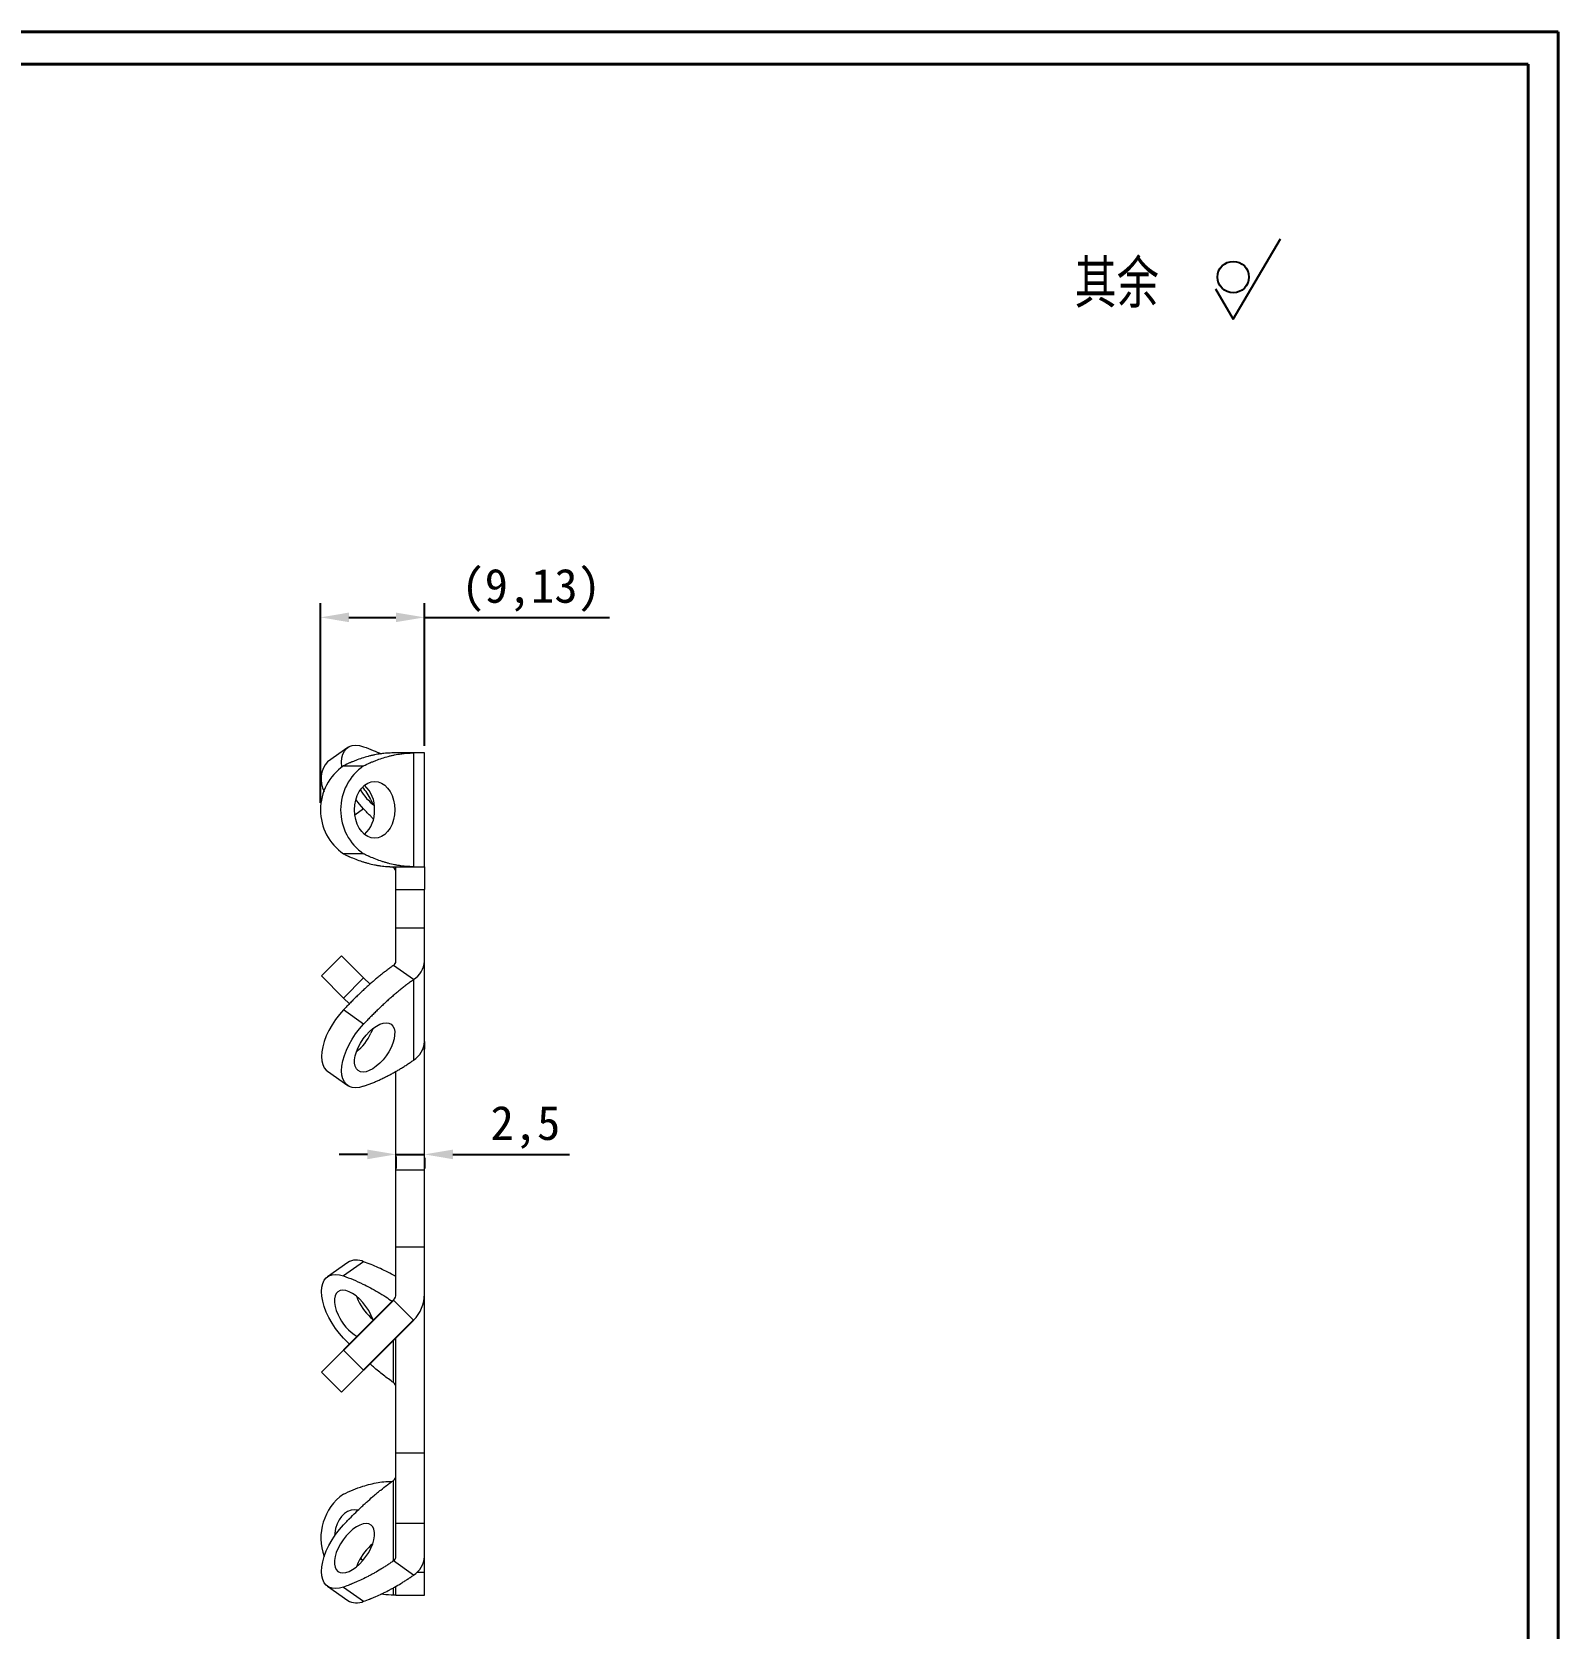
# Model space of a CAD drawing. Header units: millimetres. Extents: x 33 to 1129, y -1950 to 193.
# Drawn here: x 615.2 to 749.3, y -1695.6 to -1555.3 of the extents above; entities that cross this region are included whole.
import ezdxf

# ---------------------------------------------------------------- set-up
doc = ezdxf.new("R2010")
doc.units = ezdxf.units.MM
doc.layers.add('9', color=7, linetype='Continuous')
doc.layers.add('尺寸线', color=100, linetype='Continuous', lineweight=5)
doc.dimstyles.new('Annotative', dxfattribs={"dimscale": 0, "dimtxt": 2.5, "dimasz": 2.5, "dimexe": 1.25, "dimexo": 0.625, "dimtad": 1, "dimtxsty": 'Standard', "dimcen": 2.5, "dimadec": 0, "dimazin": 0, "dimtfac": 1, "dimtmove": 0, "dimatfit": 3, "dimfxl": 1, "dimarcsym": 0})

# ---------------------------------------------------------------- blocks, each defined once
blk = doc.blocks.new('*D23')
at = {"layer": 'Defpoints', "color": 0, "transparency": 16777216}
for p in [(647.16, -1653.49), (649.66, -1653.6), (649.66, -1653.93)]:
    blk.add_point(p, dxfattribs=at)
at = {"layer": '尺寸线', "color": 0, "lineweight": -2, "transparency": 16777216}
for p, q in [((644.66, -1653.93), (642.16, -1653.93)), ((647.16, -1653.93), (649.66, -1653.93)), ((647.16, -1654.12), (647.16, -1655.18)), ((649.66, -1654.23), (649.66, -1655.18)), ((652.16, -1653.93), (662.41, -1653.93))]:
    blk.add_line(p, q, dxfattribs=at)
at = {"layer": '尺寸线', "color": 0, "transparency": 16777216}
for points in [[(644.66, -1653.51), (644.66, -1654.35), (647.16, -1653.93)], [(652.16, -1653.51), (652.16, -1654.35), (649.66, -1653.93)]]:
    blk.add_solid(points, dxfattribs=at)
at = {"layer": '尺寸线', "color": 0, "transparency": 16777216, "insert": (658.54, -1651.55), "char_height": 3, "attachment_point": 5}
blk.add_mtext('2,5', dxfattribs=at)
blk = doc.blocks.new('*D44')
at = {"layer": 'Defpoints', "color": 0, "transparency": 16777216}
for p in [(649.66, -1606.74), (649.66, -1618.65), (640.53, -1623.65)]:
    blk.add_point(p, dxfattribs=at)
at = {"layer": '尺寸线', "color": 0, "lineweight": -2, "transparency": 16777216}
for p, q in [((640.53, -1623.03), (640.53, -1605.49)), ((649.66, -1618.03), (649.66, -1605.49)), ((643.03, -1606.74), (647.16, -1606.74)), ((649.66, -1606.74), (665.91, -1606.74))]:
    blk.add_line(p, q, dxfattribs=at)
at = {"layer": '尺寸线', "color": 0, "transparency": 16777216}
for points in [[(643.03, -1606.32), (643.03, -1607.16), (640.53, -1606.74)], [(647.16, -1606.32), (647.16, -1607.16), (649.66, -1606.74)]]:
    blk.add_solid(points, dxfattribs=at)
at = {"layer": '尺寸线', "color": 0, "transparency": 16777216, "insert": (659.04, -1604.36), "char_height": 3, "attachment_point": 5}
blk.add_mtext('(9,13)', dxfattribs=at)

msp = doc.modelspace()

# ---------------------------------------------------------------- linework, layer by layer
for p, q in [((720.73131, -1580.52205), (724.88193, -1573.46601)), ((719.16644, -1577.86175), (720.73131, -1580.52205)), ((646.94846, -1666.72617), (642.55584, -1671.11879)), ((648.71623, -1668.49394), (644.32361, -1672.88656))]:
    msp.add_line(p, q)
at = {"color": 7, "linetype": 'Continuous', "lineweight": 15}
for p, q in [((642.92143, -1618.17447), (641.15367, -1619.42447)), ((642.49732, -1618.76487), (642.63028, -1618.48548)), ((642.63028, -1618.48548), (642.81294, -1618.26285)), ((642.81294, -1618.26285), (643.04187, -1618.10114)), ((643.04187, -1618.10114), (643.31281, -1618.00339)), ((643.31281, -1618.00339), (643.62068, -1617.97141)), ((643.62068, -1617.97141), (643.95972, -1618.00581)), ((643.95972, -1618.00581), (644.32361, -1618.10594)), ((642.38943, -1619.4721), (642.41653, -1619.09581)), ((642.41372, -1619.8638), (642.38943, -1619.4721)), ((642.41653, -1619.09581), (642.49732, -1618.76487)), ((642.55584, -1619.78687), (644.32361, -1619.78687)), ((648.71623, -1618.65309), (646.94846, -1618.65309)), ((648.71623, -1618.65309), (648.71623, -1628.65309)), ((649.66421, -1618.65309), (648.71623, -1618.65309)), ((649.66421, -1628.65309), (649.66421, -1618.65309)), ((644.40469, -1621.48803), (644.68396, -1621.30386)), ((644.68396, -1621.30386), (644.9816, -1621.19107)), ((644.9816, -1621.19107), (645.28857, -1621.15309)), ((645.28857, -1621.15309), (645.59554, -1621.19107)), ((645.59554, -1621.19107), (645.89318, -1621.30386)), ((645.89318, -1621.30386), (646.17245, -1621.48803)), ((643.62741, -1622.79804), (643.75764, -1622.40309)), ((643.95972, -1623.15913), (643.64188, -1622.7438)), ((643.75764, -1622.40309), (643.93438, -1622.04612)), ((643.93438, -1622.04612), (644.15227, -1621.73798)), ((644.15227, -1621.73798), (644.40469, -1621.48803)), ((644.96418, -1622.7721), (645.11948, -1623.14806)), ((646.17245, -1621.48803), (646.42487, -1621.73798)), ((646.42487, -1621.73798), (646.64276, -1622.04612)), ((646.64276, -1622.04612), (646.8195, -1622.40309)), ((646.8195, -1622.40309), (646.94973, -1622.79804)), ((643.5208, -1623.65309), (643.54766, -1623.21897)), ((643.54766, -1624.08721), (643.5208, -1623.65309)), ((643.54766, -1623.21897), (643.62741, -1622.79804)), ((643.62741, -1624.50814), (643.54766, -1624.08721)), ((644.32361, -1623.57361), (643.95972, -1623.15913)), ((645.11948, -1623.14806), (645.12637, -1623.16773)), ((646.94973, -1622.79804), (647.02948, -1623.21897)), ((647.02948, -1624.08721), (646.94973, -1624.50814)), ((647.02948, -1623.21897), (647.05634, -1623.65309)), ((647.05634, -1623.65309), (647.02948, -1624.08721)), ((643.75764, -1624.90309), (643.62741, -1624.50814)), ((643.93438, -1625.26006), (643.75764, -1624.90309)), ((644.15227, -1625.5682), (643.93438, -1625.26006)), ((644.40469, -1625.81816), (644.15227, -1625.5682)), ((646.42487, -1625.5682), (646.17245, -1625.81816)), ((646.64276, -1625.26006), (646.42487, -1625.5682)), ((646.8195, -1624.90309), (646.64276, -1625.26006)), ((646.94973, -1624.50814), (646.8195, -1624.90309)), ((644.68396, -1626.00233), (644.40469, -1625.81816)), ((644.9816, -1626.11511), (644.68396, -1626.00233)), ((645.28857, -1626.15309), (644.9816, -1626.11511)), ((645.59554, -1626.11511), (645.28857, -1626.15309)), ((645.89318, -1626.00233), (645.59554, -1626.11511)), ((646.17245, -1625.81816), (645.89318, -1626.00233)), ((644.32361, -1627.51932), (642.55584, -1627.51932)), ((646.83581, -1628.64835), (646.94846, -1628.73136)), ((646.94846, -1628.65309), (648.71623, -1628.65309)), ((647.16421, -1630.65309), (647.16421, -1628.65309)), ((648.71623, -1628.65309), (649.66421, -1628.65309)), ((649.66421, -1628.65309), (649.66421, -1630.65309)), ((647.16421, -1630.65309), (649.66421, -1630.65309)), ((647.16421, -1634.01058), (647.16421, -1630.65309)), ((649.66421, -1634.01058), (649.66421, -1630.65309)), ((647.16421, -1634.01058), (649.66421, -1634.01058)), ((647.16421, -1636.95169), (647.16421, -1634.01058)), ((649.66421, -1636.95169), (649.66421, -1634.01058)), ((642.38943, -1636.48545), (640.62167, -1638.25322)), ((644.32361, -1638.41963), (642.38943, -1636.48545)), ((648.71623, -1638.56999), (646.94846, -1637.31999)), ((649.66421, -1644.02276), (649.66421, -1636.95169)), ((640.62167, -1638.25322), (642.55584, -1640.18739)), ((644.32361, -1638.41963), (642.55584, -1640.18739)), ((644.88637, -1638.98239), (644.32361, -1638.41963)), ((648.71623, -1638.56999), (648.71623, -1645.64106)), ((642.55584, -1640.18739), (643.07485, -1640.7064)), ((641.85291, -1642.08731), (641.54504, -1642.55468)), ((642.19196, -1641.64223), (641.85291, -1642.08731)), ((642.55584, -1641.22774), (642.19196, -1641.64223)), ((644.32361, -1642.47774), (642.55584, -1641.22774)), ((645.75398, -1642.49475), (646.04305, -1642.39708)), ((646.04305, -1642.39708), (646.30919, -1642.36419)), ((646.30919, -1642.36419), (646.54432, -1642.39708)), ((646.54432, -1642.39708), (646.7413, -1642.49475)), ((641.04517, -1643.52106), (640.86251, -1644.00201)), ((641.27411, -1643.0356), (641.04517, -1643.52106)), ((641.54504, -1642.55468), (641.27411, -1643.0356)), ((643.04187, -1644.2856), (643.31281, -1643.80468)), ((643.31281, -1643.80468), (643.62068, -1643.33731)), ((643.62068, -1643.33731), (643.95972, -1642.89223)), ((643.95972, -1642.89223), (644.32361, -1642.47774)), ((644.04435, -1644.15329), (644.28131, -1643.78875)), ((644.28131, -1643.78875), (644.54888, -1643.44672)), ((644.54888, -1643.44672), (644.83892, -1643.13757)), ((644.83892, -1643.13757), (645.14263, -1642.87071)), ((645.11948, -1642.90329), (644.96418, -1643.27925)), ((645.12637, -1642.88363), (645.11948, -1642.90329)), ((645.14263, -1642.87071), (645.45077, -1642.65425)), ((645.45077, -1642.65425), (645.75398, -1642.49475)), ((646.7413, -1642.49475), (646.89414, -1642.65425)), ((646.99397, -1643.78875), (646.88725, -1644.15329)), ((646.89414, -1642.65425), (646.99819, -1642.87071)), ((647.04888, -1643.44672), (646.99397, -1643.78875)), ((646.99819, -1642.87071), (647.0503, -1643.13757)), ((647.0503, -1643.13757), (647.04888, -1643.44672)), ((640.64876, -1644.91463), (640.62167, -1645.32925)), ((640.72955, -1644.46945), (640.64876, -1644.91463)), ((640.86251, -1644.00201), (640.72955, -1644.46945)), ((642.63028, -1645.25201), (642.81294, -1644.77106)), ((642.81294, -1644.77106), (643.04187, -1644.2856)), ((643.58317, -1645.26974), (643.68989, -1644.90521)), ((643.68989, -1644.90521), (643.84519, -1644.52925)), ((643.84519, -1644.52925), (644.04435, -1644.15329)), ((646.53279, -1644.90521), (646.29583, -1645.26974)), ((646.73195, -1644.52925), (646.53279, -1644.90521)), ((646.88725, -1644.15329), (646.73195, -1644.52925)), ((649.66421, -1644.02276), (649.66421, -1644.68933)), ((649.66421, -1655.29593), (649.66421, -1644.68933)), ((640.62167, -1645.32925), (640.64876, -1645.70554)), ((640.64876, -1645.70554), (640.72955, -1646.03648)), ((640.72955, -1646.03648), (640.86251, -1646.31588)), ((640.86251, -1646.31588), (641.04517, -1646.53851)), ((641.04517, -1646.53851), (641.15367, -1646.62688)), ((642.38943, -1646.57925), (642.41653, -1646.16463)), ((642.41653, -1646.95554), (642.38943, -1646.57925)), ((642.41653, -1646.16463), (642.49732, -1645.71945)), ((642.49732, -1645.71945), (642.63028, -1645.25201)), ((643.52684, -1645.92092), (643.52826, -1645.61178)), ((643.57895, -1646.18778), (643.52684, -1645.92092)), ((643.52826, -1645.61178), (643.58317, -1645.26974)), ((643.683, -1646.40425), (643.57895, -1646.18778)), ((643.83584, -1646.56374), (643.683, -1646.40425)), ((644.03282, -1646.66142), (643.83584, -1646.56374)), ((644.82316, -1646.56374), (644.53409, -1646.66142)), ((645.12637, -1646.40425), (644.82316, -1646.56374)), ((645.43451, -1646.18778), (645.12637, -1646.40425)), ((645.73822, -1645.92092), (645.43451, -1646.18778)), ((646.02826, -1645.61178), (645.73822, -1645.92092)), ((646.29583, -1645.26974), (646.02826, -1645.61178)), ((641.15367, -1646.62688), (642.92143, -1647.87688)), ((642.49732, -1647.28648), (642.41653, -1646.95554)), ((642.63028, -1647.56588), (642.49732, -1647.28648)), ((642.81294, -1647.78851), (642.63028, -1647.56588)), ((643.04187, -1647.95021), (642.81294, -1647.78851)), ((643.31281, -1648.04797), (643.04187, -1647.95021)), ((644.32361, -1647.94541), (643.95972, -1648.04554)), ((644.26795, -1646.69431), (644.03282, -1646.66142)), ((644.53409, -1646.66142), (644.26795, -1646.69431)), ((647.16421, -1655.29593), (647.16421, -1646.62732)), ((643.62068, -1648.07994), (643.31281, -1648.04797)), ((643.95972, -1648.04554), (643.62068, -1648.07994)), ((647.16421, -1655.29593), (649.66421, -1655.29593)), ((647.16421, -1662.04596), (647.16421, -1655.29593)), ((649.66421, -1662.04596), (649.66421, -1655.29593)), ((647.16421, -1666.20532), (647.16421, -1662.04596)), ((647.16421, -1662.04596), (649.66421, -1662.04596)), ((649.66421, -1666.20532), (649.66421, -1662.04596)), ((642.92143, -1663.4293), (641.15367, -1664.6793)), ((644.32361, -1663.36077), (642.55584, -1664.61077)), ((640.86251, -1664.99031), (641.04517, -1664.76768)), ((641.04517, -1664.76768), (641.27411, -1664.60598)), ((641.27411, -1664.60598), (641.54504, -1664.50822)), ((641.54504, -1664.50822), (641.85291, -1664.47625)), ((641.85291, -1664.47625), (642.19196, -1664.51064)), ((642.19196, -1664.51064), (642.55584, -1664.61077)), ((640.62167, -1665.97694), (640.64876, -1665.60064)), ((640.64876, -1666.39155), (640.62167, -1665.97694)), ((640.64876, -1665.60064), (640.72955, -1665.26971)), ((640.72955, -1665.26971), (640.86251, -1664.99031)), ((641.91523, -1666.15194), (641.81118, -1666.3684)), ((642.06807, -1665.99244), (641.91523, -1666.15194)), ((642.26505, -1665.89477), (642.06807, -1665.99244)), ((642.50018, -1665.86188), (642.26505, -1665.89477)), ((642.76633, -1665.89477), (642.50018, -1665.86188)), ((643.0554, -1665.99244), (642.76633, -1665.89477)), ((643.35861, -1666.15194), (643.0554, -1665.99244)), ((643.66675, -1666.3684), (643.35861, -1666.15194)), ((649.66421, -1680.14799), (649.66421, -1666.20532)), ((640.72955, -1666.83674), (640.64876, -1666.39155)), ((640.86251, -1667.30418), (640.72955, -1666.83674)), ((641.04517, -1667.78513), (640.86251, -1667.30418)), ((641.81118, -1666.3684), (641.75907, -1666.63526)), ((641.75907, -1666.63526), (641.76049, -1666.94441)), ((641.76049, -1666.94441), (641.8154, -1667.28644)), ((641.8154, -1667.28644), (641.92213, -1667.65098)), ((641.92213, -1667.65098), (642.07743, -1668.02694)), ((643.97045, -1666.63526), (643.66675, -1666.3684)), ((643.683, -1666.38132), (643.68989, -1666.40098)), ((643.68989, -1666.40098), (643.84519, -1666.77694)), ((644.26049, -1666.94441), (643.97045, -1666.63526)), ((644.52806, -1667.28644), (644.26049, -1666.94441)), ((644.76502, -1667.65098), (644.52806, -1667.28644)), ((644.96418, -1668.02694), (644.76502, -1667.65098)), ((648.71623, -1668.49394), (646.94846, -1666.72617)), ((641.27411, -1668.27059), (641.04517, -1667.78513)), ((641.54504, -1668.75151), (641.27411, -1668.27059)), ((641.85291, -1669.21887), (641.54504, -1668.75151)), ((642.07743, -1668.02694), (642.07743, -1668.02694)), ((645.11948, -1668.4029), (644.96418, -1668.02694)), ((645.16516, -1668.54076), (645.11948, -1668.4029)), ((642.19196, -1669.66396), (641.85291, -1669.21887)), ((642.55584, -1670.07844), (642.19196, -1669.66396)), ((643.06669, -1670.60795), (642.55584, -1670.07844)), ((647.16421, -1680.14799), (647.16421, -1670.04596)), ((642.55584, -1671.11879), (640.62167, -1673.05297)), ((642.55584, -1671.11879), (644.32361, -1672.88656)), ((640.62167, -1673.05297), (642.38943, -1674.82074)), ((642.38943, -1674.82074), (644.32361, -1672.88656)), ((647.16421, -1680.14799), (649.66421, -1680.14799)), ((647.16421, -1686.33649), (647.16421, -1680.14799)), ((649.66421, -1686.33649), (649.66421, -1680.14799)), ((646.94846, -1689.64589), (646.94846, -1682.57483)), ((642.3845, -1685.73798), (642.16661, -1686.04612)), ((642.63692, -1685.48803), (642.3845, -1685.73798)), ((642.91619, -1685.30386), (642.63692, -1685.48803)), ((643.21383, -1685.19107), (642.91619, -1685.30386)), ((643.5208, -1685.15309), (643.21383, -1685.19107)), ((643.8139, -1685.1877), (643.5208, -1685.15309)), ((641.77989, -1687.21897), (641.75728, -1687.48)), ((641.85965, -1686.79804), (641.77989, -1687.21897)), ((641.85291, -1687.34215), (642.19196, -1686.89706)), ((641.98987, -1686.40309), (641.85965, -1686.79804)), ((642.16661, -1686.04612), (641.98987, -1686.40309)), ((642.19196, -1686.89706), (642.55584, -1686.48258)), ((643.07116, -1687.14241), (642.78111, -1687.45155)), ((643.37486, -1686.87555), (643.07116, -1687.14241)), ((643.683, -1686.65908), (643.37486, -1686.87555)), ((643.98621, -1686.49959), (643.683, -1686.65908)), ((644.27528, -1686.40191), (643.98621, -1686.49959)), ((644.54142, -1686.36902), (644.27528, -1686.40191)), ((644.77656, -1686.40191), (644.54142, -1686.36902)), ((644.97354, -1686.49959), (644.77656, -1686.40191)), ((645.12637, -1686.65908), (644.97354, -1686.49959)), ((645.23043, -1686.87555), (645.12637, -1686.65908)), ((645.28254, -1687.14241), (645.23043, -1686.87555)), ((645.28111, -1687.45155), (645.28254, -1687.14241)), ((647.16421, -1686.33649), (649.66421, -1686.33649)), ((647.16421, -1689.27759), (647.16421, -1686.33649)), ((649.66421, -1689.27759), (649.66421, -1686.33649)), ((641.04517, -1688.7759), (641.27411, -1688.29043)), ((641.27411, -1688.29043), (641.54504, -1687.80952)), ((641.54504, -1687.80952), (641.85291, -1687.34215)), ((642.07743, -1688.53408), (641.92213, -1688.91004)), ((642.27658, -1688.15812), (642.07743, -1688.53408)), ((642.51355, -1687.79359), (642.27658, -1688.15812)), ((642.78111, -1687.45155), (642.51355, -1687.79359)), ((644.76502, -1688.91004), (644.96418, -1688.53408)), ((644.96418, -1688.53408), (645.11948, -1688.15812)), ((645.11948, -1688.15812), (645.22621, -1687.79359)), ((645.22621, -1687.79359), (645.28111, -1687.45155)), ((640.64876, -1690.16947), (640.72955, -1689.72428)), ((640.72955, -1689.72428), (640.86251, -1689.25684)), ((640.86251, -1689.25684), (641.04517, -1688.7759)), ((641.76049, -1689.61661), (641.75907, -1689.92576)), ((641.75907, -1689.92576), (641.81118, -1690.19262)), ((641.8154, -1689.27458), (641.76049, -1689.61661)), ((641.92213, -1688.91004), (641.8154, -1689.27458)), ((643.66675, -1690.19262), (643.97045, -1689.92576)), ((643.84519, -1689.78408), (643.68989, -1690.16004)), ((643.97045, -1689.92576), (644.26049, -1689.61661)), ((644.03764, -1689.41955), (644.15227, -1689.5682)), ((644.15227, -1689.5682), (644.22844, -1689.65366)), ((644.26049, -1689.61661), (644.52806, -1689.27458)), ((644.52806, -1689.27458), (644.76502, -1688.91004)), ((648.71623, -1690.89589), (646.94846, -1689.64589)), ((649.66421, -1690.65127), (649.66421, -1689.27759)), ((640.62167, -1690.58408), (640.64876, -1690.16947)), ((640.64876, -1690.96038), (640.62167, -1690.58408)), ((640.72955, -1691.29132), (640.64876, -1690.96038)), ((640.86251, -1691.57071), (640.72955, -1691.29132)), ((641.81118, -1690.19262), (641.91523, -1690.40908)), ((641.91523, -1690.40908), (642.06807, -1690.56858)), ((642.06807, -1690.56858), (642.26505, -1690.66625)), ((642.26505, -1690.66625), (642.50018, -1690.69915)), ((642.50018, -1690.69915), (642.76633, -1690.66625)), ((642.76633, -1690.66625), (643.0554, -1690.56858)), ((643.0554, -1690.56858), (643.35861, -1690.40908)), ((643.35861, -1690.40908), (643.66675, -1690.19262)), ((643.68989, -1690.16004), (643.683, -1690.1797)), ((643.69681, -1690.14067), (643.7391, -1690.13396)), ((649.01635, -1690.65127), (649.66421, -1690.65127)), ((649.66421, -1692.65309), (649.66421, -1690.65127)), ((641.04517, -1691.79334), (640.86251, -1691.57071)), ((641.27411, -1691.95505), (641.04517, -1691.79334)), ((641.15367, -1691.88172), (642.92143, -1693.13172)), ((641.54504, -1692.0528), (641.27411, -1691.95505)), ((641.85291, -1692.08478), (641.54504, -1692.0528)), ((642.19196, -1692.05038), (641.85291, -1692.08478)), ((642.55584, -1691.95025), (642.19196, -1692.05038)), ((642.55584, -1691.95025), (644.32361, -1693.20025)), ((647.16421, -1692.65309), (646.94846, -1692.65309)), ((647.16421, -1692.65309), (647.16421, -1691.91127)), ((647.16421, -1692.65309), (649.66421, -1692.65309))]:
    msp.add_line(p, q, dxfattribs=at)
at = {"color": 8, "linetype": 'Continuous', "lineweight": 15}
for p, q in [((644.32361, -1623.57361), (643.55182, -1624.11935)), ((646.94846, -1628.73136), (647.05915, -1628.65309)), ((649.66421, -1644.68933), (649.52389, -1644.68933)), ((646.94846, -1673.9862), (646.94846, -1670.26171)), ((646.94846, -1692.65309), (646.94846, -1692.00599))]:
    msp.add_line(p, q, dxfattribs=at)
msp.add_circle((720.72167, -1576.84274), 1.38561)
at = {"color": 7, "linetype": 'Continuous', "lineweight": 15}
for centre, radius, start, end in [((645.23537, -1623.65309), 4.704, 124.7242897, 235.2757103), ((642.84387, -1620.93789), 2.26875, 138.158605, 208.8842382), ((647.00314, -1623.65309), 4.704, 124.7242897, 235.2757103), ((647.99934, -1619.61568), 4.56643, 209.8225662, 233.2679655), ((640.53926, -1624.87843), 4.90067, 25.4551563, 41.1671682), ((642.49055, -1623.53243), 2.80063, 357.5306466, 46.884662), ((642.49055, -1623.77376), 2.80063, 313.115338, 2.4693534), ((646.70355, -1629.12217), 0.46121, 2.7971043, 57.9252826), ((646.70355, -1636.92919), 0.46121, 302.0747174, 357.2028957), ((647.64009, -1636.8528), 2.02653, 302.0747174, 357.2028957), ((640.68515, -1641.26939), 4.72754, 309.3551159, 334.8405809), ((647.64009, -1643.92387), 2.02653, 302.0747174, 357.2028957), ((643.68632, -1664.70049), 1.48357, 64.5601916, 121.035764), ((646.42761, -1666.20532), 0.7366, 315, 0), ((646.42761, -1666.20532), 3.2366, 315, 0), ((648.12423, -1664.76708), 4.72754, 205.1594191, 230.6448841), ((646.02732, -1666.2647), 4.32517, 204.0439967, 238.2537394), ((646.70355, -1674.377), 0.46121, 2.7971043, 57.9252826), ((646.70355, -1682.18402), 0.46121, 302.0747174, 357.2028957), ((645.28066, -1687.63627), 4.71619, 125.2929214, 200.2989353), ((648.14027, -1691.80644), 4.74738, 129.4092546, 154.7864422), ((646.70355, -1689.25509), 0.46121, 302.0747174, 357.2028957), ((647.64009, -1689.1787), 2.02653, 302.0747174, 357.2028957), ((643.68845, -1691.81708), 1.52203, 239.7390167, 294.6650277)]:
    msp.add_arc(centre, radius, start, end, dxfattribs=at)
for points, knots in [([(644.32361, -1618.10594), (644.60274, -1618.20822), (645.10447, -1618.39206), (645.6194, -1618.63083), (645.84785, -1618.73676)], [0, 0, 0, 0, 0.556348686, 1, 1, 1, 1]), ([(646.94846, -1618.65309), (646.84375, -1618.6542), (646.74467, -1618.65641), (646.60452, -1618.66141), (646.55922, -1618.66335), (646.49337, -1618.66668), (646.47178, -1618.66786), (646.43991, -1618.66974), (646.42938, -1618.67038), (646.40849, -1618.6717), (646.39934, -1618.6723), (646.29605, -1618.67929), (646.20353, -1618.6872), (646.06372, -1618.70163), (646.01694, -1618.70686), (645.92303, -1618.71818), (645.87427, -1618.72449), (645.64596, -1618.75591), (645.46213, -1618.78722), (645.18463, -1618.84346), (645.09184, -1618.86375), (644.9522, -1618.8965), (644.90558, -1618.9078), (644.8122, -1618.93118), (644.76383, -1618.94368), (644.53767, -1619.00384), (644.35616, -1619.05762), (643.99193, -1619.17648), (643.80739, -1619.24227), (643.53518, -1619.34731), (643.44498, -1619.38345), (643.31047, -1619.43937), (643.26576, -1619.45829), (643.1989, -1619.4871), (643.17664, -1619.49677), (643.14331, -1619.51139), (643.13221, -1619.51628), (643.11002, -1619.52609), (643.09749, -1619.53166), (642.93377, -1619.60472), (642.75643, -1619.68835), (642.55584, -1619.78687)], [0, 0, 0, 0, 0.0625, 0.0625, 0.09375, 0.09375, 0.109375, 0.109375, 0.1171875, 0.1171875, 0.125, 0.125, 0.1875, 0.1875, 0.21875, 0.21875, 0.25, 0.25, 0.375, 0.375, 0.4375, 0.4375, 0.46875, 0.46875, 0.5, 0.5, 0.625, 0.625, 0.75, 0.75, 0.8125, 0.8125, 0.84375, 0.84375, 0.859375, 0.859375, 0.8671875, 0.8671875, 0.875, 0.875, 1, 1, 1, 1]), ([(644.32361, -1619.78687), (644.5242, -1619.68835), (644.70154, -1619.60472), (644.86526, -1619.53166), (644.87779, -1619.52609), (644.89998, -1619.51628), (644.91108, -1619.51139), (644.94441, -1619.49677), (644.96667, -1619.4871), (645.03353, -1619.45829), (645.07823, -1619.43937), (645.21275, -1619.38345), (645.30295, -1619.34731), (645.57515, -1619.24227), (645.7597, -1619.17648), (646.12392, -1619.05762), (646.30544, -1619.00384), (646.5316, -1618.94368), (646.57997, -1618.93118), (646.67335, -1618.9078), (646.71997, -1618.8965), (646.8596, -1618.86375), (646.9524, -1618.84346), (647.2299, -1618.78722), (647.41372, -1618.75591), (647.64203, -1618.72449), (647.6908, -1618.71818), (647.78471, -1618.70686), (647.83148, -1618.70163), (647.9713, -1618.6872), (648.06381, -1618.67929), (648.16711, -1618.6723), (648.17625, -1618.6717), (648.19715, -1618.67038), (648.20768, -1618.66974), (648.23954, -1618.66786), (648.26114, -1618.66668), (648.32698, -1618.66335), (648.37229, -1618.66141), (648.51244, -1618.65641), (648.61152, -1618.6542), (648.71623, -1618.65309)], [0, 0, 0, 0, 0.125, 0.125, 0.1328125, 0.1328125, 0.140625, 0.140625, 0.15625, 0.15625, 0.1875, 0.1875, 0.25, 0.25, 0.375, 0.375, 0.5, 0.5, 0.53125, 0.53125, 0.5625, 0.5625, 0.625, 0.625, 0.75, 0.75, 0.78125, 0.78125, 0.8125, 0.8125, 0.875, 0.875, 0.8828125, 0.8828125, 0.890625, 0.890625, 0.90625, 0.90625, 0.9375, 0.9375, 1, 1, 1, 1]), ([(645.1899, -1624.46073), (645.11695, -1624.38914), (644.82472, -1624.10236), (644.53843, -1623.80028), (644.32361, -1623.57361)], [0, 0, 0, 0, 0.249627953, 1, 1, 1, 1]), ([(642.55584, -1627.51932), (642.66051, -1627.57044), (642.75718, -1627.61689), (642.89019, -1627.67958), (642.93253, -1627.69932), (642.99304, -1627.72717), (643.01271, -1627.73616), (643.04147, -1627.74921), (643.05093, -1627.75349), (643.0696, -1627.7619), (643.07692, -1627.76519), (643.26345, -1627.84853), (643.4427, -1627.92305), (643.80919, -1628.06449), (643.99187, -1628.12957), (644.26504, -1628.21875), (644.35596, -1628.24706), (644.49213, -1628.28743), (644.53748, -1628.30053), (644.62812, -1628.32603), (644.67179, -1628.338), (644.90609, -1628.40037), (645.09231, -1628.4441), (645.36981, -1628.50042), (645.46201, -1628.51765), (645.59984, -1628.54117), (645.64571, -1628.54863), (645.7373, -1628.56277), (645.78172, -1628.56928), (646.01642, -1628.60166), (646.20094, -1628.62084), (646.43461, -1628.6369), (646.48133, -1628.63969), (646.55138, -1628.64324), (646.57472, -1628.64432), (646.60973, -1628.64578), (646.6214, -1628.64624), (646.6389, -1628.64689), (646.64474, -1628.6471), (646.65641, -1628.64751), (646.6634, -1628.64774), (646.74276, -1628.65033), (646.83622, -1628.65207), (646.94846, -1628.65309)], [0, 0, 0, 0, 0.0625, 0.0625, 0.09375, 0.09375, 0.109375, 0.109375, 0.1171875, 0.1171875, 0.125, 0.125, 0.25, 0.25, 0.375, 0.375, 0.4375, 0.4375, 0.46875, 0.46875, 0.5, 0.5, 0.625, 0.625, 0.6875, 0.6875, 0.71875, 0.71875, 0.75, 0.75, 0.875, 0.875, 0.90625, 0.90625, 0.921875, 0.921875, 0.9296875, 0.9296875, 0.93359375, 0.93359375, 0.9375, 0.9375, 1, 1, 1, 1]), ([(648.71623, -1628.65309), (648.60399, -1628.65207), (648.51052, -1628.65033), (648.43117, -1628.64774), (648.42417, -1628.64751), (648.41251, -1628.6471), (648.40667, -1628.64689), (648.38917, -1628.64624), (648.3775, -1628.64578), (648.34249, -1628.64432), (648.31914, -1628.64324), (648.24909, -1628.63969), (648.20238, -1628.6369), (647.96871, -1628.62084), (647.78418, -1628.60166), (647.54949, -1628.56928), (647.50507, -1628.56277), (647.41348, -1628.54863), (647.36761, -1628.54117), (647.22977, -1628.51765), (647.13758, -1628.50042), (646.86007, -1628.4441), (646.67385, -1628.40037), (646.43956, -1628.338), (646.39589, -1628.32603), (646.30525, -1628.30053), (646.2599, -1628.28743), (646.12373, -1628.24706), (646.03281, -1628.21875), (645.75964, -1628.12957), (645.57696, -1628.06449), (645.21047, -1627.92305), (645.03122, -1627.84853), (644.84469, -1627.76519), (644.83737, -1627.7619), (644.8187, -1627.75349), (644.80924, -1627.74921), (644.78048, -1627.73616), (644.76081, -1627.72717), (644.7003, -1627.69932), (644.65796, -1627.67958), (644.52495, -1627.61689), (644.42828, -1627.57044), (644.32361, -1627.51932)], [0, 0, 0, 0, 0.0625, 0.0625, 0.06640625, 0.06640625, 0.0703125, 0.0703125, 0.078125, 0.078125, 0.09375, 0.09375, 0.125, 0.125, 0.25, 0.25, 0.28125, 0.28125, 0.3125, 0.3125, 0.375, 0.375, 0.5, 0.5, 0.53125, 0.53125, 0.5625, 0.5625, 0.625, 0.625, 0.75, 0.75, 0.875, 0.875, 0.8828125, 0.8828125, 0.890625, 0.890625, 0.90625, 0.90625, 0.9375, 0.9375, 1, 1, 1, 1]), ([(646.94846, -1637.31999), (646.85395, -1637.38751), (646.66442, -1637.52291), (646.37949, -1637.73551), (646.09323, -1637.95566), (645.80564, -1638.18402), (645.51672, -1638.42041), (645.22647, -1638.66488), (644.93489, -1638.91742), (644.64197, -1639.17803), (644.34773, -1639.44671), (644.05216, -1639.72346), (643.75526, -1640.00828), (643.45702, -1640.30114), (643.15749, -1640.60216), (642.85648, -1640.91093), (642.65643, -1641.12175), (642.55584, -1641.22774)], [0, 0, 0, 0, 0.063193761, 0.126724354, 0.190630872, 0.254951722, 0.319724574, 0.384986317, 0.450773014, 0.517119876, 0.584061228, 0.651630488, 0.719860154, 0.788781788, 0.858426011, 0.928822503, 1, 1, 1, 1]), ([(648.71623, -1638.56999), (648.62172, -1638.63751), (648.43219, -1638.77291), (648.14726, -1638.98551), (647.861, -1639.20566), (647.57341, -1639.43402), (647.28449, -1639.67041), (646.99423, -1639.91488), (646.70265, -1640.16742), (646.40974, -1640.42803), (646.1155, -1640.69671), (645.81993, -1640.97346), (645.52303, -1641.25828), (645.22479, -1641.55114), (644.92526, -1641.85216), (644.62425, -1642.16093), (644.42419, -1642.37175), (644.32361, -1642.47774)], [0, 0, 0, 0, 0.0631937609, 0.1267243539, 0.1906308718, 0.2549517218, 0.3197245742, 0.3849863167, 0.4507730143, 0.5171198763, 0.5840612279, 0.6516304883, 0.7198601541, 0.7887817878, 0.8584260111, 0.9288225025, 1, 1, 1, 1]), ([(644.32361, -1647.94541), (644.43135, -1647.90653), (644.64556, -1647.82923), (644.96793, -1647.70323), (645.28861, -1647.57071), (645.60781, -1647.43094), (645.92546, -1647.2841), (646.2416, -1647.13015), (646.55621, -1646.9691), (646.86929, -1646.80094), (647.18085, -1646.62568), (647.49087, -1646.4433), (647.79938, -1646.25387), (648.10635, -1646.05716), (648.4118, -1645.85394), (648.61495, -1645.71189), (648.71623, -1645.64106)], [0, 0, 0, 0, 0.0762314406, 0.1515686428, 0.2260470765, 0.2997034526, 0.3725757241, 0.444703082, 0.5161259434, 0.5868859327, 0.6570258545, 0.7265896578, 0.7956223923, 0.8641701544, 0.9322800254, 1, 1, 1, 1]), ([(647.16421, -1664.67838), (647.09251, -1664.63541), (646.79733, -1664.45848), (646.28411, -1664.1956), (645.62396, -1663.87811), (644.96908, -1663.59808), (644.53891, -1663.43993), (644.32361, -1663.36077)], [0, 0, 0, 0, 0.073852098, 0.304023084, 0.534776176, 0.767148293, 1, 1, 1, 1]), ([(642.55584, -1664.61077), (642.83527, -1664.71448), (643.39497, -1664.92222), (644.18541, -1665.27983), (644.91661, -1665.65051), (645.58696, -1666.02753), (646.2276, -1666.41983), (646.64534, -1666.70761), (646.83581, -1666.83883)], [0, 0, 0, 0, 0.2021449445, 0.4049021252, 0.5589923007, 0.713484769, 0.8693585282, 1, 1, 1, 1]), ([(646.94846, -1673.9862), (646.65372, -1673.77056), (646.06269, -1673.33817), (645.37153, -1672.77258), (644.97889, -1672.4227), (644.87766, -1672.33251)], [0, 0, 0, 0, 0.424746785, 0.851704004, 1, 1, 1, 1]), ([(642.55584, -1686.48258), (642.66051, -1686.37242), (642.75718, -1686.27122), (642.89019, -1686.13283), (642.93253, -1686.08894), (642.99304, -1686.02646), (643.01271, -1686.00619), (643.04147, -1685.97663), (643.05093, -1685.96692), (643.0696, -1685.94777), (643.07692, -1685.94026), (643.26345, -1685.74944), (643.4427, -1685.56999), (643.80919, -1685.21084), (643.99187, -1685.03564), (644.26504, -1684.77942), (644.35596, -1684.69511), (644.49213, -1684.57028), (644.53748, -1684.52895), (644.62812, -1684.44683), (644.67179, -1684.40748), (644.90609, -1684.19771), (645.09231, -1684.03511), (645.36981, -1683.79906), (645.46201, -1683.72169), (645.59984, -1683.60758), (645.64571, -1683.56988), (645.7373, -1683.49512), (645.78172, -1683.45911), (646.01642, -1683.27025), (646.20094, -1683.12621), (646.43461, -1682.94963), (646.48133, -1682.91462), (646.55138, -1682.86258), (646.57472, -1682.84531), (646.60973, -1682.81952), (646.6214, -1682.81094), (646.6389, -1682.79811), (646.64474, -1682.79383), (646.65641, -1682.78529), (646.6634, -1682.78018), (646.74276, -1682.72224), (646.83622, -1682.65492), (646.94846, -1682.57483)], [0, 0, 0, 0, 0.0625, 0.0625, 0.09375, 0.09375, 0.109375, 0.109375, 0.1171875, 0.1171875, 0.125, 0.125, 0.25, 0.25, 0.375, 0.375, 0.4375, 0.4375, 0.46875, 0.46875, 0.5, 0.5, 0.625, 0.625, 0.6875, 0.6875, 0.71875, 0.71875, 0.75, 0.75, 0.875, 0.875, 0.90625, 0.90625, 0.921875, 0.921875, 0.9296875, 0.9296875, 0.93359375, 0.93359375, 0.9375, 0.9375, 1, 1, 1, 1]), ([(642.55584, -1683.78687), (642.83527, -1683.65411), (643.39497, -1683.38819), (644.18541, -1683.10349), (644.91661, -1682.8965), (645.58696, -1682.75934), (646.2276, -1682.67349), (646.64534, -1682.66274), (646.83581, -1682.65784)], [0, 0, 0, 0, 0.202144945, 0.404902125, 0.558992301, 0.713484769, 0.869358528, 1, 1, 1, 1]), ([(646.94846, -1689.64589), (646.84375, -1689.71916), (646.74467, -1689.78765), (646.60452, -1689.88322), (646.55922, -1689.91388), (646.49337, -1689.95808), (646.47178, -1689.97252), (646.43991, -1689.99372), (646.42938, -1690.00072), (646.40849, -1690.01456), (646.39934, -1690.0206), (646.29605, -1690.0887), (646.20353, -1690.14852), (646.06372, -1690.23719), (646.01694, -1690.26656), (645.92303, -1690.32496), (645.87427, -1690.35498), (645.64596, -1690.4942), (645.46213, -1690.60205), (645.18463, -1690.75851), (645.09184, -1690.80977), (644.9522, -1690.88535), (644.90558, -1690.91032), (644.8122, -1690.95983), (644.76383, -1690.98519), (644.53767, -1691.10256), (644.35616, -1691.19289), (643.99193, -1691.36639), (643.80739, -1691.45036), (643.53518, -1691.56856), (643.44498, -1691.60679), (643.31047, -1691.66237), (643.26576, -1691.6806), (643.1989, -1691.70751), (643.17664, -1691.7164), (643.14331, -1691.72964), (643.13221, -1691.73403), (643.11002, -1691.74278), (643.09749, -1691.7477), (642.93377, -1691.81181), (642.75643, -1691.87807), (642.55584, -1691.95025)], [0, 0, 0, 0, 0.0625, 0.0625, 0.09375, 0.09375, 0.109375, 0.109375, 0.1171875, 0.1171875, 0.125, 0.125, 0.1875, 0.1875, 0.21875, 0.21875, 0.25, 0.25, 0.375, 0.375, 0.4375, 0.4375, 0.46875, 0.46875, 0.5, 0.5, 0.625, 0.625, 0.75, 0.75, 0.8125, 0.8125, 0.84375, 0.84375, 0.859375, 0.859375, 0.8671875, 0.8671875, 0.875, 0.875, 1, 1, 1, 1]), ([(644.32361, -1693.20025), (644.5242, -1693.12807), (644.70154, -1693.06181), (644.86526, -1692.9977), (644.87779, -1692.99278), (644.89998, -1692.98403), (644.91108, -1692.97964), (644.94441, -1692.9664), (644.96667, -1692.95751), (645.03353, -1692.9306), (645.07823, -1692.91237), (645.21275, -1692.85679), (645.30295, -1692.81856), (645.57515, -1692.70036), (645.7597, -1692.61639), (646.12392, -1692.44289), (646.30544, -1692.35256), (646.5316, -1692.23519), (646.57997, -1692.20983), (646.67335, -1692.16032), (646.71997, -1692.13535), (646.8596, -1692.05977), (646.9524, -1692.00851), (647.2299, -1691.85205), (647.41372, -1691.7442), (647.64203, -1691.60498), (647.6908, -1691.57496), (647.78471, -1691.51656), (647.83148, -1691.48719), (647.9713, -1691.39852), (648.06381, -1691.3387), (648.16711, -1691.2706), (648.17625, -1691.26456), (648.19715, -1691.25072), (648.20768, -1691.24372), (648.23954, -1691.22252), (648.26114, -1691.20808), (648.32698, -1691.16388), (648.37229, -1691.13322), (648.51244, -1691.03765), (648.61152, -1690.96916), (648.71623, -1690.89589)], [0, 0, 0, 0, 0.125, 0.125, 0.1328125, 0.1328125, 0.140625, 0.140625, 0.15625, 0.15625, 0.1875, 0.1875, 0.25, 0.25, 0.375, 0.375, 0.5, 0.5, 0.53125, 0.53125, 0.5625, 0.5625, 0.625, 0.625, 0.75, 0.75, 0.78125, 0.78125, 0.8125, 0.8125, 0.875, 0.875, 0.8828125, 0.8828125, 0.890625, 0.890625, 0.90625, 0.90625, 0.9375, 0.9375, 1, 1, 1, 1]), ([(646.94846, -1692.65309), (646.65324, -1692.64943), (646.2851, -1692.64486), (645.92013, -1692.5819), (645.84785, -1692.56943)], [0, 0, 0, 0, 0.801958873, 1, 1, 1, 1])]:
    msp.add_open_spline(points, degree=3, knots=knots, dxfattribs=at)
at = {"layer": '9', "color": 7, "lineweight": 40}
for p, q in [((749.26533, -1555.29581), (436.23097, -1555.29581)), ((749.26533, -1776.71035), (749.26533, -1555.29581)), ((749.26533, -1555.29581), (749.26533, -1776.71035)), ((442.66819, -1558.1211), (746.63418, -1558.1211)), ((746.63418, -1558.1211), (746.63418, -1774.0776))]:
    msp.add_line(p, q, dxfattribs=at)

# ---------------------------------------------------------------- texts
at = {"insert": (706.78572, -1575.42514), "char_height": 3.7059034, "attachment_point": 1}
msp.add_mtext_dynamic_manual_height_columns('{\\fHYSWLongFangSong|b0|i0|c134|p2;其余}', width=3138.217851, gutter_width=18.67775, heights=[0], dxfattribs=at)

# ---------------------------------------------------------------- dimensions: what is measured, and where the dimension line sits
at = {"layer": '尺寸线'}
dim = msp.add_linear_dim(base=(649.66421, -1606.73929), p1=(640.53138, -1623.65309), p2=(649.66421, -1618.65309), text='(<>)', dimstyle='Annotative', override={"dimtxt": 3}, dxfattribs=at)
dim.commit()
dim.dimension.update_dxf_attribs({"geometry": '*D44', "text_midpoint": (659.03921, -1604.36429)})
dim = msp.add_linear_dim(base=(649.66421, -1653.92988), p1=(647.16421, -1653.49398), p2=(649.66421, -1653.60295), dimstyle='Annotative', override={"dimtxt": 3}, dxfattribs=at)
dim.commit()
dim.dimension.update_dxf_attribs({"geometry": '*D23', "text_midpoint": (658.53921, -1651.55488)})

doc.saveas('drawing.dxf')
